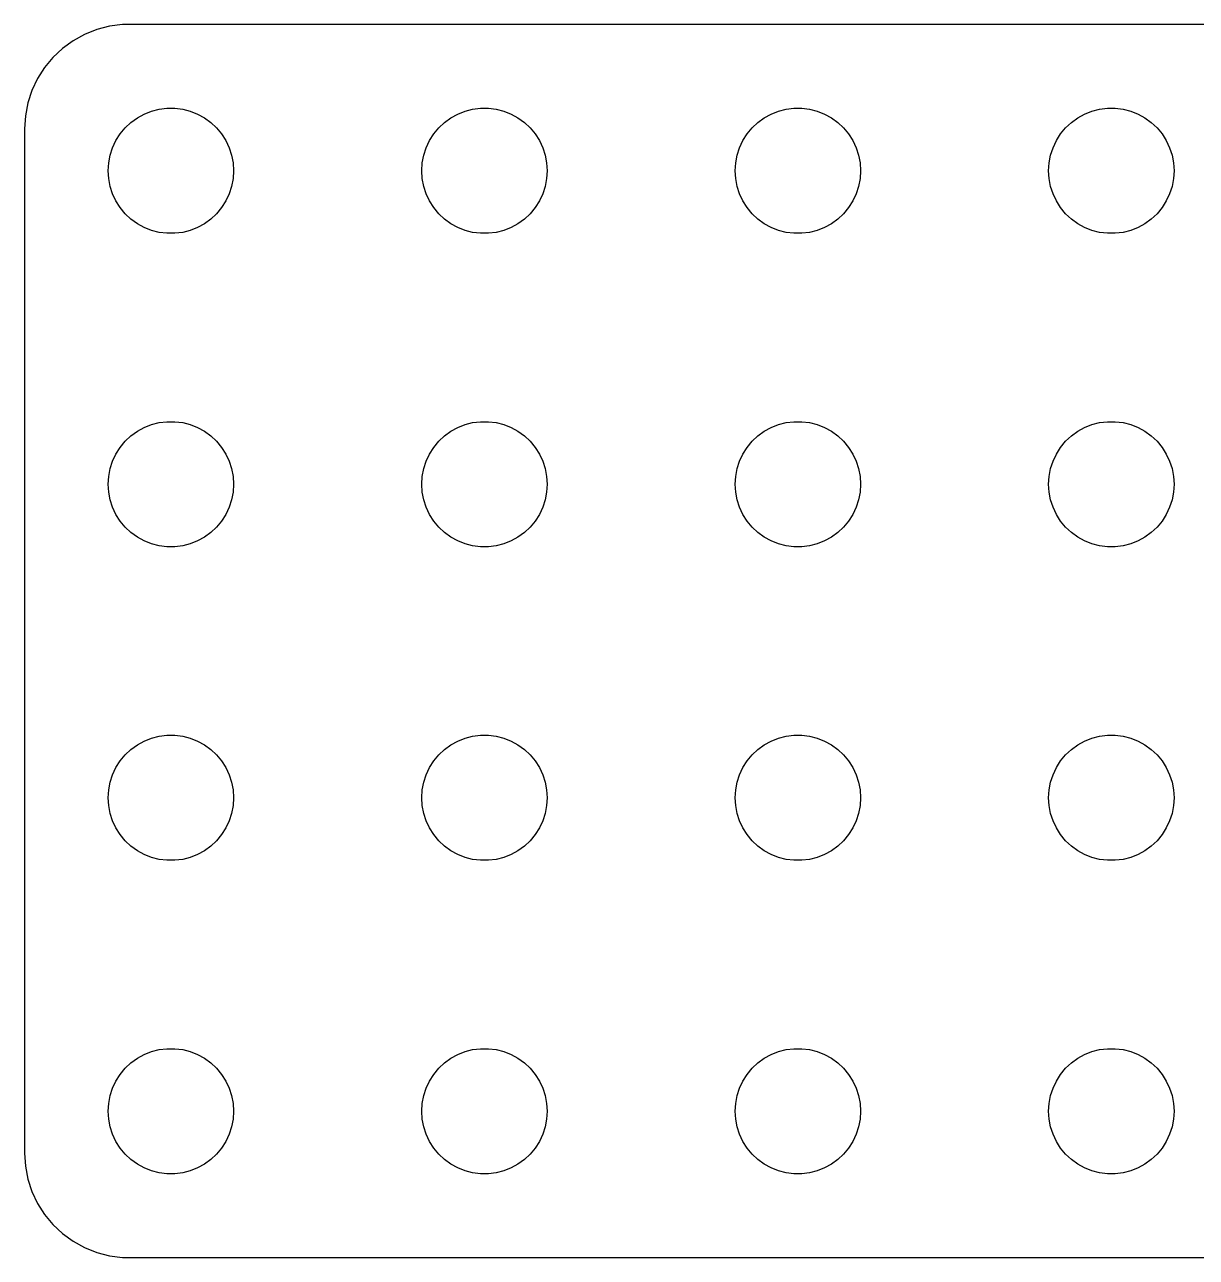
# Model space of a CAD drawing. Header units: metres. Extents: x -56 to 56, y -15 to 15.
# Drawn here: x -56 to -27.97, y -14.75 to 14.75 of the extents above; entities that cross this region are included whole.
import ezdxf

# ---------------------------------------------------------------- set-up
doc = ezdxf.new("R2010")
doc.units = ezdxf.units.M

msp = doc.modelspace()

# ---------------------------------------------------------------- linework, layer by layer
for p, q in [((-53.657, 14.7451), (-53.9684, 14.7057)), ((53.657, 14.7451), (-53.657, 14.7451)), ((-54.5644, 14.5121), (-54.8396, 14.3608)), ((-54.2725, 14.6276), (-54.5644, 14.5121)), ((-53.9684, 14.7057), (-54.2725, 14.6276)), ((-55.0936, 14.1763), (-55.3224, 13.9614)), ((-54.8396, 14.3608), (-55.0936, 14.1763)), ((-55.3224, 13.9614), (-55.5225, 13.7195)), ((-55.5225, 13.7195), (-55.6908, 13.4544)), ((-55.6908, 13.4544), (-55.8244, 13.1703)), ((-55.8244, 13.1703), (-55.9214, 12.8717)), ((-55.9214, 12.8717), (-55.9803, 12.5633)), ((-52.9635, 12.6766), (-52.7811, 12.7234)), ((-52.7811, 12.7234), (-52.5942, 12.747)), ((-52.5942, 12.747), (-52.4058, 12.747)), ((-52.4058, 12.747), (-52.2189, 12.7234)), ((-52.2189, 12.7234), (-52.0365, 12.6766)), ((-45.4635, 12.6766), (-45.2811, 12.7234)), ((-45.2811, 12.7234), (-45.0942, 12.747)), ((-45.0942, 12.747), (-44.9058, 12.747)), ((-44.9058, 12.747), (-44.7189, 12.7234)), ((-44.7189, 12.7234), (-44.5365, 12.6766)), ((-37.9635, 12.6766), (-37.7811, 12.7234)), ((-37.7811, 12.7234), (-37.5942, 12.747)), ((-37.5942, 12.747), (-37.4058, 12.747)), ((-37.4058, 12.747), (-37.2189, 12.7234)), ((-37.2189, 12.7234), (-37.0365, 12.6766)), ((-30.4635, 12.6766), (-30.2811, 12.7234)), ((-30.2811, 12.7234), (-30.0942, 12.747)), ((-30.0942, 12.747), (-29.9058, 12.747)), ((-29.9058, 12.747), (-29.7189, 12.7234)), ((-29.7189, 12.7234), (-29.5365, 12.6766)), ((-55.9803, 12.5633), (-56, 12.25)), ((-53.5934, 12.2768), (-53.4561, 12.4058)), ((-53.4561, 12.4058), (-53.3037, 12.5165)), ((-53.3037, 12.5165), (-53.1387, 12.6072)), ((-53.1387, 12.6072), (-52.9635, 12.6766)), ((-52.0365, 12.6766), (-51.8613, 12.6072)), ((-51.8613, 12.6072), (-51.6963, 12.5165)), ((-51.6963, 12.5165), (-51.5439, 12.4058)), ((-51.5439, 12.4058), (-51.4065, 12.2768)), ((-46.0934, 12.2768), (-45.9561, 12.4058)), ((-45.9561, 12.4058), (-45.8037, 12.5165)), ((-45.8037, 12.5165), (-45.6387, 12.6072)), ((-45.6387, 12.6072), (-45.4635, 12.6766)), ((-44.5365, 12.6766), (-44.3613, 12.6072)), ((-44.3613, 12.6072), (-44.1963, 12.5165)), ((-44.1963, 12.5165), (-44.0439, 12.4058)), ((-44.0439, 12.4058), (-43.9065, 12.2768)), ((-38.5934, 12.2768), (-38.4561, 12.4058)), ((-38.4561, 12.4058), (-38.3037, 12.5165)), ((-38.3037, 12.5165), (-38.1387, 12.6072)), ((-38.1387, 12.6072), (-37.9635, 12.6766)), ((-37.0365, 12.6766), (-36.8613, 12.6072)), ((-36.8613, 12.6072), (-36.6963, 12.5165)), ((-36.6963, 12.5165), (-36.5439, 12.4058)), ((-36.5439, 12.4058), (-36.4065, 12.2768)), ((-31.0934, 12.2768), (-30.9561, 12.4058)), ((-30.9561, 12.4058), (-30.8037, 12.5165)), ((-30.8037, 12.5165), (-30.6387, 12.6072)), ((-30.6387, 12.6072), (-30.4635, 12.6766)), ((-29.5365, 12.6766), (-29.3613, 12.6072)), ((-29.3613, 12.6072), (-29.1963, 12.5165)), ((-29.1963, 12.5165), (-29.0439, 12.4058)), ((-29.0439, 12.4058), (-28.9065, 12.2768)), ((-56, 12.25), (-56, -12.25)), ((-53.8145, 11.9726), (-53.7135, 12.1317)), ((-53.7135, 12.1317), (-53.5934, 12.2768)), ((-51.4065, 12.2768), (-51.2865, 12.1317)), ((-51.2865, 12.1317), (-51.1855, 11.9726)), ((-46.3145, 11.9726), (-46.2135, 12.1317)), ((-46.2135, 12.1317), (-46.0934, 12.2768)), ((-43.9065, 12.2768), (-43.7865, 12.1317)), ((-43.7865, 12.1317), (-43.6855, 11.9726)), ((-38.8145, 11.9726), (-38.7135, 12.1317)), ((-38.7135, 12.1317), (-38.5934, 12.2768)), ((-36.4065, 12.2768), (-36.2865, 12.1317)), ((-36.2865, 12.1317), (-36.1855, 11.9726)), ((-31.3145, 11.9726), (-31.2135, 12.1317)), ((-31.2135, 12.1317), (-31.0934, 12.2768)), ((-28.9065, 12.2768), (-28.7865, 12.1317)), ((-28.7865, 12.1317), (-28.6855, 11.9726)), ((-53.9529, 11.623), (-53.8947, 11.8022)), ((-53.8947, 11.8022), (-53.8145, 11.9726)), ((-51.1855, 11.9726), (-51.1053, 11.8022)), ((-51.1053, 11.8022), (-51.0471, 11.623)), ((-46.4529, 11.623), (-46.3947, 11.8022)), ((-46.3947, 11.8022), (-46.3145, 11.9726)), ((-43.6855, 11.9726), (-43.6053, 11.8022)), ((-43.6053, 11.8022), (-43.5471, 11.623)), ((-38.9529, 11.623), (-38.8947, 11.8022)), ((-38.8947, 11.8022), (-38.8145, 11.9726)), ((-36.1855, 11.9726), (-36.1053, 11.8022)), ((-36.1053, 11.8022), (-36.0471, 11.623)), ((-31.4529, 11.623), (-31.3947, 11.8022)), ((-31.3947, 11.8022), (-31.3145, 11.9726)), ((-28.6855, 11.9726), (-28.6053, 11.8022)), ((-28.6053, 11.8022), (-28.5471, 11.623)), ((-53.9882, 11.438), (-53.9529, 11.623)), ((-51.0471, 11.623), (-51.0118, 11.438)), ((-46.4882, 11.438), (-46.4529, 11.623)), ((-43.5471, 11.623), (-43.5118, 11.438)), ((-38.9882, 11.438), (-38.9529, 11.623)), ((-36.0471, 11.623), (-36.0118, 11.438)), ((-31.4882, 11.438), (-31.4529, 11.623)), ((-28.5471, 11.623), (-28.5118, 11.438)), ((-54, 11.25), (-53.9882, 11.438)), ((-53.9882, 11.062), (-54, 11.25)), ((-51.0118, 11.438), (-51, 11.25)), ((-51, 11.25), (-51.0118, 11.062)), ((-46.5, 11.25), (-46.4882, 11.438)), ((-46.4882, 11.062), (-46.5, 11.25)), ((-43.5118, 11.438), (-43.5, 11.25)), ((-43.5, 11.25), (-43.5118, 11.062)), ((-39, 11.25), (-38.9882, 11.438)), ((-38.9882, 11.062), (-39, 11.25)), ((-36.0118, 11.438), (-36, 11.25)), ((-36, 11.25), (-36.0118, 11.062)), ((-31.5, 11.25), (-31.4882, 11.438)), ((-31.4882, 11.062), (-31.5, 11.25)), ((-28.5118, 11.438), (-28.5, 11.25)), ((-28.5, 11.25), (-28.5118, 11.062)), ((-53.9529, 10.877), (-53.9882, 11.062)), ((-51.0118, 11.062), (-51.0471, 10.877)), ((-46.4529, 10.877), (-46.4882, 11.062)), ((-43.5118, 11.062), (-43.5471, 10.877)), ((-38.9529, 10.877), (-38.9882, 11.062)), ((-36.0118, 11.062), (-36.0471, 10.877)), ((-31.4529, 10.877), (-31.4882, 11.062)), ((-28.5118, 11.062), (-28.5471, 10.877)), ((-53.8947, 10.6978), (-53.9529, 10.877)), ((-53.8145, 10.5274), (-53.8947, 10.6978)), ((-51.1053, 10.6978), (-51.1855, 10.5274)), ((-51.0471, 10.877), (-51.1053, 10.6978)), ((-46.3947, 10.6978), (-46.4529, 10.877)), ((-46.3145, 10.5274), (-46.3947, 10.6978)), ((-43.6053, 10.6978), (-43.6855, 10.5274)), ((-43.5471, 10.877), (-43.6053, 10.6978)), ((-38.8947, 10.6978), (-38.9529, 10.877)), ((-38.8145, 10.5274), (-38.8947, 10.6978)), ((-36.1053, 10.6978), (-36.1855, 10.5274)), ((-36.0471, 10.877), (-36.1053, 10.6978)), ((-31.3947, 10.6978), (-31.4529, 10.877)), ((-31.3145, 10.5274), (-31.3947, 10.6978)), ((-28.6053, 10.6978), (-28.6855, 10.5274)), ((-28.5471, 10.877), (-28.6053, 10.6978)), ((-53.7135, 10.3683), (-53.8145, 10.5274)), ((-53.5934, 10.2232), (-53.7135, 10.3683)), ((-51.2865, 10.3683), (-51.4065, 10.2232)), ((-51.1855, 10.5274), (-51.2865, 10.3683)), ((-46.2135, 10.3683), (-46.3145, 10.5274)), ((-46.0934, 10.2232), (-46.2135, 10.3683)), ((-43.7865, 10.3683), (-43.9065, 10.2232)), ((-43.6855, 10.5274), (-43.7865, 10.3683)), ((-38.7135, 10.3683), (-38.8145, 10.5274)), ((-38.5934, 10.2232), (-38.7135, 10.3683)), ((-36.2865, 10.3683), (-36.4065, 10.2232)), ((-36.1855, 10.5274), (-36.2865, 10.3683)), ((-31.2135, 10.3683), (-31.3145, 10.5274)), ((-31.0934, 10.2232), (-31.2135, 10.3683)), ((-28.7865, 10.3683), (-28.9065, 10.2232)), ((-28.6855, 10.5274), (-28.7865, 10.3683)), ((-53.4561, 10.0942), (-53.5934, 10.2232)), ((-53.3037, 9.98351), (-53.4561, 10.0942)), ((-51.5439, 10.0942), (-51.6963, 9.98351)), ((-51.4065, 10.2232), (-51.5439, 10.0942)), ((-45.9561, 10.0942), (-46.0934, 10.2232)), ((-45.8037, 9.98351), (-45.9561, 10.0942)), ((-44.0439, 10.0942), (-44.1963, 9.98351)), ((-43.9065, 10.2232), (-44.0439, 10.0942)), ((-38.4561, 10.0942), (-38.5934, 10.2232)), ((-38.3037, 9.98351), (-38.4561, 10.0942)), ((-36.5439, 10.0942), (-36.6963, 9.98351)), ((-36.4065, 10.2232), (-36.5439, 10.0942)), ((-30.9561, 10.0942), (-31.0934, 10.2232)), ((-30.8037, 9.98351), (-30.9561, 10.0942)), ((-29.0439, 10.0942), (-29.1963, 9.98351)), ((-28.9065, 10.2232), (-29.0439, 10.0942)), ((-53.1387, 9.89275), (-53.3037, 9.98351)), ((-52.9635, 9.82341), (-53.1387, 9.89275)), ((-52.7811, 9.77657), (-52.9635, 9.82341)), ((-52.5942, 9.75294), (-52.7811, 9.77657)), ((-52.4058, 9.75294), (-52.5942, 9.75294)), ((-52.2189, 9.77657), (-52.4058, 9.75294)), ((-52.0365, 9.82341), (-52.2189, 9.77657)), ((-51.8613, 9.89275), (-52.0365, 9.82341)), ((-51.6963, 9.98351), (-51.8613, 9.89275)), ((-45.6387, 9.89275), (-45.8037, 9.98351)), ((-45.4635, 9.82341), (-45.6387, 9.89275)), ((-45.2811, 9.77657), (-45.4635, 9.82341)), ((-45.0942, 9.75294), (-45.2811, 9.77657)), ((-44.9058, 9.75294), (-45.0942, 9.75294)), ((-44.7189, 9.77657), (-44.9058, 9.75294)), ((-44.5365, 9.82341), (-44.7189, 9.77657)), ((-44.3613, 9.89275), (-44.5365, 9.82341)), ((-44.1963, 9.98351), (-44.3613, 9.89275)), ((-38.1387, 9.89275), (-38.3037, 9.98351)), ((-37.9635, 9.82341), (-38.1387, 9.89275)), ((-37.7811, 9.77657), (-37.9635, 9.82341)), ((-37.5942, 9.75294), (-37.7811, 9.77657)), ((-37.4058, 9.75294), (-37.5942, 9.75294)), ((-37.2189, 9.77657), (-37.4058, 9.75294)), ((-37.0365, 9.82341), (-37.2189, 9.77657)), ((-36.8613, 9.89275), (-37.0365, 9.82341)), ((-36.6963, 9.98351), (-36.8613, 9.89275)), ((-30.6387, 9.89275), (-30.8037, 9.98351)), ((-30.4635, 9.82341), (-30.6387, 9.89275)), ((-30.2811, 9.77657), (-30.4635, 9.82341)), ((-30.0942, 9.75294), (-30.2811, 9.77657)), ((-29.9058, 9.75294), (-30.0942, 9.75294)), ((-29.7189, 9.77657), (-29.9058, 9.75294)), ((-29.5365, 9.82341), (-29.7189, 9.77657)), ((-29.3613, 9.89275), (-29.5365, 9.82341)), ((-29.1963, 9.98351), (-29.3613, 9.89275)), ((-53.4561, 4.90576), (-53.3037, 5.01648)), ((-53.3037, 5.01648), (-53.1387, 5.10724)), ((-53.1387, 5.10724), (-52.9635, 5.17657)), ((-52.9635, 5.17657), (-52.7811, 5.22342)), ((-52.7811, 5.22342), (-52.5942, 5.24704)), ((-52.5942, 5.24704), (-52.4058, 5.24704)), ((-52.4058, 5.24704), (-52.2189, 5.22342)), ((-52.2189, 5.22342), (-52.0365, 5.17657)), ((-52.0365, 5.17657), (-51.8613, 5.10724)), ((-51.8613, 5.10724), (-51.6963, 5.01648)), ((-51.6963, 5.01648), (-51.5439, 4.90576)), ((-45.9561, 4.90576), (-45.8037, 5.01648)), ((-45.8037, 5.01648), (-45.6387, 5.10724)), ((-45.6387, 5.10724), (-45.4635, 5.17657)), ((-45.4635, 5.17657), (-45.2811, 5.22342)), ((-45.2811, 5.22342), (-45.0942, 5.24704)), ((-45.0942, 5.24704), (-44.9058, 5.24704)), ((-44.9058, 5.24704), (-44.7189, 5.22342)), ((-44.7189, 5.22342), (-44.5365, 5.17657)), ((-44.5365, 5.17657), (-44.3613, 5.10724)), ((-44.3613, 5.10724), (-44.1963, 5.01648)), ((-44.1963, 5.01648), (-44.0439, 4.90576)), ((-38.4561, 4.90576), (-38.3037, 5.01648)), ((-38.3037, 5.01648), (-38.1387, 5.10724)), ((-38.1387, 5.10724), (-37.9635, 5.17657)), ((-37.9635, 5.17657), (-37.7811, 5.22342)), ((-37.7811, 5.22342), (-37.5942, 5.24704)), ((-37.5942, 5.24704), (-37.4058, 5.24704)), ((-37.4058, 5.24704), (-37.2189, 5.22342)), ((-37.2189, 5.22342), (-37.0365, 5.17657)), ((-37.0365, 5.17657), (-36.8613, 5.10724)), ((-36.8613, 5.10724), (-36.6963, 5.01648)), ((-36.6963, 5.01648), (-36.5439, 4.90576)), ((-30.9561, 4.90576), (-30.8037, 5.01648)), ((-30.8037, 5.01648), (-30.6387, 5.10724)), ((-30.6387, 5.10724), (-30.4635, 5.17657)), ((-30.4635, 5.17657), (-30.2811, 5.22342)), ((-30.2811, 5.22342), (-30.0942, 5.24704)), ((-30.0942, 5.24704), (-29.9058, 5.24704)), ((-29.9058, 5.24704), (-29.7189, 5.22342)), ((-29.7189, 5.22342), (-29.5365, 5.17657)), ((-29.5365, 5.17657), (-29.3613, 5.10724)), ((-29.3613, 5.10724), (-29.1963, 5.01648)), ((-29.1963, 5.01648), (-29.0439, 4.90576)), ((-53.7135, 4.63167), (-53.5934, 4.77681)), ((-53.5934, 4.77681), (-53.4561, 4.90576)), ((-51.5439, 4.90576), (-51.4065, 4.77681)), ((-51.4065, 4.77681), (-51.2865, 4.63167)), ((-46.2135, 4.63167), (-46.0934, 4.77681)), ((-46.0934, 4.77681), (-45.9561, 4.90576)), ((-44.0439, 4.90576), (-43.9065, 4.77681)), ((-43.9065, 4.77681), (-43.7865, 4.63167)), ((-38.7135, 4.63167), (-38.5934, 4.77681)), ((-38.5934, 4.77681), (-38.4561, 4.90576)), ((-36.5439, 4.90576), (-36.4065, 4.77681)), ((-36.4065, 4.77681), (-36.2865, 4.63167)), ((-31.2135, 4.63167), (-31.0934, 4.77681)), ((-31.0934, 4.77681), (-30.9561, 4.90576)), ((-29.0439, 4.90576), (-28.9065, 4.77681)), ((-28.9065, 4.77681), (-28.7865, 4.63167)), ((-53.8947, 4.30219), (-53.8145, 4.47263)), ((-53.8145, 4.47263), (-53.7135, 4.63167)), ((-51.2865, 4.63167), (-51.1855, 4.47263)), ((-51.1855, 4.47263), (-51.1053, 4.30219)), ((-46.3947, 4.30219), (-46.3145, 4.47263)), ((-46.3145, 4.47263), (-46.2135, 4.63167)), ((-43.7865, 4.63167), (-43.6855, 4.47263)), ((-43.6855, 4.47263), (-43.6053, 4.30219)), ((-38.8947, 4.30219), (-38.8145, 4.47263)), ((-38.8145, 4.47263), (-38.7135, 4.63167)), ((-36.2865, 4.63167), (-36.1855, 4.47263)), ((-36.1855, 4.47263), (-36.1053, 4.30219)), ((-31.3947, 4.30219), (-31.3145, 4.47263)), ((-31.3145, 4.47263), (-31.2135, 4.63167)), ((-28.7865, 4.63167), (-28.6855, 4.47263)), ((-28.6855, 4.47263), (-28.6053, 4.30219)), ((-53.9529, 4.12303), (-53.8947, 4.30219)), ((-51.1053, 4.30219), (-51.0471, 4.12303)), ((-46.4529, 4.12303), (-46.3947, 4.30219)), ((-43.6053, 4.30219), (-43.5471, 4.12303)), ((-38.9529, 4.12303), (-38.8947, 4.30219)), ((-36.1053, 4.30219), (-36.0471, 4.12303)), ((-31.4529, 4.12303), (-31.3947, 4.30219)), ((-28.6053, 4.30219), (-28.5471, 4.12303)), ((-54, 3.75), (-53.9882, 3.93799)), ((-53.9882, 3.93799), (-53.9529, 4.12303)), ((-51.0471, 4.12303), (-51.0118, 3.93799)), ((-51.0118, 3.93799), (-51, 3.75)), ((-46.5, 3.75), (-46.4882, 3.93799)), ((-46.4882, 3.93799), (-46.4529, 4.12303)), ((-43.5471, 4.12303), (-43.5118, 3.93799)), ((-43.5118, 3.93799), (-43.5, 3.75)), ((-39, 3.75), (-38.9882, 3.93799)), ((-38.9882, 3.93799), (-38.9529, 4.12303)), ((-36.0471, 4.12303), (-36.0118, 3.93799)), ((-36.0118, 3.93799), (-36, 3.75)), ((-31.5, 3.75), (-31.4882, 3.93799)), ((-31.4882, 3.93799), (-31.4529, 4.12303)), ((-28.5471, 4.12303), (-28.5118, 3.93799)), ((-28.5118, 3.93799), (-28.5, 3.75)), ((-53.9882, 3.562), (-54, 3.75)), ((-53.9529, 3.37695), (-53.9882, 3.562)), ((-51.0118, 3.562), (-51.0471, 3.37695)), ((-51, 3.75), (-51.0118, 3.562)), ((-46.4882, 3.562), (-46.5, 3.75)), ((-46.4529, 3.37695), (-46.4882, 3.562)), ((-43.5118, 3.562), (-43.5471, 3.37695)), ((-43.5, 3.75), (-43.5118, 3.562)), ((-38.9882, 3.562), (-39, 3.75)), ((-38.9529, 3.37695), (-38.9882, 3.562)), ((-36.0118, 3.562), (-36.0471, 3.37695)), ((-36, 3.75), (-36.0118, 3.562)), ((-31.4882, 3.562), (-31.5, 3.75)), ((-31.4529, 3.37695), (-31.4882, 3.562)), ((-28.5118, 3.562), (-28.5471, 3.37695)), ((-28.5, 3.75), (-28.5118, 3.562)), ((-53.8947, 3.1978), (-53.9529, 3.37695)), ((-51.0471, 3.37695), (-51.1053, 3.1978)), ((-46.3947, 3.1978), (-46.4529, 3.37695)), ((-43.5471, 3.37695), (-43.6053, 3.1978)), ((-38.8947, 3.1978), (-38.9529, 3.37695)), ((-36.0471, 3.37695), (-36.1053, 3.1978)), ((-31.3947, 3.1978), (-31.4529, 3.37695)), ((-28.5471, 3.37695), (-28.6053, 3.1978)), ((-53.8145, 3.02736), (-53.8947, 3.1978)), ((-53.7135, 2.86832), (-53.8145, 3.02736)), ((-51.1855, 3.02736), (-51.2865, 2.86832)), ((-51.1053, 3.1978), (-51.1855, 3.02736)), ((-46.3145, 3.02736), (-46.3947, 3.1978)), ((-46.2135, 2.86832), (-46.3145, 3.02736)), ((-43.6855, 3.02736), (-43.7865, 2.86832)), ((-43.6053, 3.1978), (-43.6855, 3.02736)), ((-38.8145, 3.02736), (-38.8947, 3.1978)), ((-38.7135, 2.86832), (-38.8145, 3.02736)), ((-36.1855, 3.02736), (-36.2865, 2.86832)), ((-36.1053, 3.1978), (-36.1855, 3.02736)), ((-31.3145, 3.02736), (-31.3947, 3.1978)), ((-31.2135, 2.86832), (-31.3145, 3.02736)), ((-28.6855, 3.02736), (-28.7865, 2.86832)), ((-28.6053, 3.1978), (-28.6855, 3.02736)), ((-53.5934, 2.72318), (-53.7135, 2.86832)), ((-53.4561, 2.59422), (-53.5934, 2.72318)), ((-51.4065, 2.72318), (-51.5439, 2.59422)), ((-51.2865, 2.86832), (-51.4065, 2.72318)), ((-46.0934, 2.72318), (-46.2135, 2.86832)), ((-45.9561, 2.59422), (-46.0934, 2.72318)), ((-43.9065, 2.72318), (-44.0439, 2.59422)), ((-43.7865, 2.86832), (-43.9065, 2.72318)), ((-38.5934, 2.72318), (-38.7135, 2.86832)), ((-38.4561, 2.59422), (-38.5934, 2.72318)), ((-36.4065, 2.72318), (-36.5439, 2.59422)), ((-36.2865, 2.86832), (-36.4065, 2.72318)), ((-31.0934, 2.72318), (-31.2135, 2.86832)), ((-30.9561, 2.59422), (-31.0934, 2.72318)), ((-28.9065, 2.72318), (-29.0439, 2.59422)), ((-28.7865, 2.86832), (-28.9065, 2.72318)), ((-53.3037, 2.48351), (-53.4561, 2.59422)), ((-53.1387, 2.39275), (-53.3037, 2.48351)), ((-52.9635, 2.32341), (-53.1387, 2.39275)), ((-51.8613, 2.39275), (-52.0365, 2.32341)), ((-51.6963, 2.48351), (-51.8613, 2.39275)), ((-51.5439, 2.59422), (-51.6963, 2.48351)), ((-45.8037, 2.48351), (-45.9561, 2.59422)), ((-45.6387, 2.39275), (-45.8037, 2.48351)), ((-45.4635, 2.32341), (-45.6387, 2.39275)), ((-44.3613, 2.39275), (-44.5365, 2.32341)), ((-44.1963, 2.48351), (-44.3613, 2.39275)), ((-44.0439, 2.59422), (-44.1963, 2.48351)), ((-38.3037, 2.48351), (-38.4561, 2.59422)), ((-38.1387, 2.39275), (-38.3037, 2.48351)), ((-37.9635, 2.32341), (-38.1387, 2.39275)), ((-36.8613, 2.39275), (-37.0365, 2.32341)), ((-36.6963, 2.48351), (-36.8613, 2.39275)), ((-36.5439, 2.59422), (-36.6963, 2.48351)), ((-30.8037, 2.48351), (-30.9561, 2.59422)), ((-30.6387, 2.39275), (-30.8037, 2.48351)), ((-30.4635, 2.32341), (-30.6387, 2.39275)), ((-29.3613, 2.39275), (-29.5365, 2.32341)), ((-29.1963, 2.48351), (-29.3613, 2.39275)), ((-29.0439, 2.59422), (-29.1963, 2.48351)), ((-52.7811, 2.27657), (-52.9635, 2.32341)), ((-52.5942, 2.25294), (-52.7811, 2.27657)), ((-52.4058, 2.25294), (-52.5942, 2.25294)), ((-52.2189, 2.27657), (-52.4058, 2.25294)), ((-52.0365, 2.32341), (-52.2189, 2.27657)), ((-45.2811, 2.27657), (-45.4635, 2.32341)), ((-45.0942, 2.25294), (-45.2811, 2.27657)), ((-44.9058, 2.25294), (-45.0942, 2.25294)), ((-44.7189, 2.27657), (-44.9058, 2.25294)), ((-44.5365, 2.32341), (-44.7189, 2.27657)), ((-37.7811, 2.27657), (-37.9635, 2.32341)), ((-37.5942, 2.25294), (-37.7811, 2.27657)), ((-37.4058, 2.25294), (-37.5942, 2.25294)), ((-37.2189, 2.27657), (-37.4058, 2.25294)), ((-37.0365, 2.32341), (-37.2189, 2.27657)), ((-30.2811, 2.27657), (-30.4635, 2.32341)), ((-30.0942, 2.25294), (-30.2811, 2.27657)), ((-29.9058, 2.25294), (-30.0942, 2.25294)), ((-29.7189, 2.27657), (-29.9058, 2.25294)), ((-29.5365, 2.32341), (-29.7189, 2.27657)), ((-53.1387, -2.39275), (-52.9635, -2.32341)), ((-52.9635, -2.32341), (-52.7811, -2.27657)), ((-52.7811, -2.27657), (-52.5942, -2.25294)), ((-52.5942, -2.25294), (-52.4058, -2.25294)), ((-52.4058, -2.25294), (-52.2189, -2.27657)), ((-52.2189, -2.27657), (-52.0365, -2.32341)), ((-52.0365, -2.32341), (-51.8613, -2.39275)), ((-45.6387, -2.39275), (-45.4635, -2.32341)), ((-45.4635, -2.32341), (-45.2811, -2.27657)), ((-45.2811, -2.27657), (-45.0942, -2.25294)), ((-45.0942, -2.25294), (-44.9058, -2.25294)), ((-44.9058, -2.25294), (-44.7189, -2.27657)), ((-44.7189, -2.27657), (-44.5365, -2.32341)), ((-44.5365, -2.32341), (-44.3613, -2.39275)), ((-38.1387, -2.39275), (-37.9635, -2.32341)), ((-37.9635, -2.32341), (-37.7811, -2.27657)), ((-37.7811, -2.27657), (-37.5942, -2.25294)), ((-37.5942, -2.25294), (-37.4058, -2.25294)), ((-37.4058, -2.25294), (-37.2189, -2.27657)), ((-37.2189, -2.27657), (-37.0365, -2.32341)), ((-37.0365, -2.32341), (-36.8613, -2.39275)), ((-30.6387, -2.39275), (-30.4635, -2.32341)), ((-30.4635, -2.32341), (-30.2811, -2.27657)), ((-30.2811, -2.27657), (-30.0942, -2.25294)), ((-30.0942, -2.25294), (-29.9058, -2.25294)), ((-29.9058, -2.25294), (-29.7189, -2.27657)), ((-29.7189, -2.27657), (-29.5365, -2.32341)), ((-29.5365, -2.32341), (-29.3613, -2.39275)), ((-53.5934, -2.72318), (-53.4561, -2.59422)), ((-53.4561, -2.59422), (-53.3037, -2.48351)), ((-53.3037, -2.48351), (-53.1387, -2.39275)), ((-51.8613, -2.39275), (-51.6963, -2.48351)), ((-51.6963, -2.48351), (-51.5439, -2.59422)), ((-51.5439, -2.59422), (-51.4065, -2.72318)), ((-46.0934, -2.72318), (-45.9561, -2.59422)), ((-45.9561, -2.59422), (-45.8037, -2.48351)), ((-45.8037, -2.48351), (-45.6387, -2.39275)), ((-44.3613, -2.39275), (-44.1963, -2.48351)), ((-44.1963, -2.48351), (-44.0439, -2.59422)), ((-44.0439, -2.59422), (-43.9065, -2.72318)), ((-38.5934, -2.72318), (-38.4561, -2.59422)), ((-38.4561, -2.59422), (-38.3037, -2.48351)), ((-38.3037, -2.48351), (-38.1387, -2.39275)), ((-36.8613, -2.39275), (-36.6963, -2.48351)), ((-36.6963, -2.48351), (-36.5439, -2.59422)), ((-36.5439, -2.59422), (-36.4065, -2.72318)), ((-31.0934, -2.72318), (-30.9561, -2.59422)), ((-30.9561, -2.59422), (-30.8037, -2.48351)), ((-30.8037, -2.48351), (-30.6387, -2.39275)), ((-29.3613, -2.39275), (-29.1963, -2.48351)), ((-29.1963, -2.48351), (-29.0439, -2.59422)), ((-29.0439, -2.59422), (-28.9065, -2.72318)), ((-53.8145, -3.02736), (-53.7135, -2.86832)), ((-53.7135, -2.86832), (-53.5934, -2.72318)), ((-51.4065, -2.72318), (-51.2865, -2.86832)), ((-51.2865, -2.86832), (-51.1855, -3.02736)), ((-46.3145, -3.02736), (-46.2135, -2.86832)), ((-46.2135, -2.86832), (-46.0934, -2.72318)), ((-43.9065, -2.72318), (-43.7865, -2.86832)), ((-43.7865, -2.86832), (-43.6855, -3.02736)), ((-38.8145, -3.02736), (-38.7135, -2.86832)), ((-38.7135, -2.86832), (-38.5934, -2.72318)), ((-36.4065, -2.72318), (-36.2865, -2.86832)), ((-36.2865, -2.86832), (-36.1855, -3.02736)), ((-31.3145, -3.02736), (-31.2135, -2.86832)), ((-31.2135, -2.86832), (-31.0934, -2.72318)), ((-28.9065, -2.72318), (-28.7865, -2.86832)), ((-28.7865, -2.86832), (-28.6855, -3.02736)), ((-53.9529, -3.37695), (-53.8947, -3.1978)), ((-53.8947, -3.1978), (-53.8145, -3.02736)), ((-51.1855, -3.02736), (-51.1053, -3.1978)), ((-51.1053, -3.1978), (-51.0471, -3.37695)), ((-46.4529, -3.37695), (-46.3947, -3.1978)), ((-46.3947, -3.1978), (-46.3145, -3.02736)), ((-43.6855, -3.02736), (-43.6053, -3.1978)), ((-43.6053, -3.1978), (-43.5471, -3.37695)), ((-38.9529, -3.37695), (-38.8947, -3.1978)), ((-38.8947, -3.1978), (-38.8145, -3.02736)), ((-36.1855, -3.02736), (-36.1053, -3.1978)), ((-36.1053, -3.1978), (-36.0471, -3.37695)), ((-31.4529, -3.37695), (-31.3947, -3.1978)), ((-31.3947, -3.1978), (-31.3145, -3.02736)), ((-28.6855, -3.02736), (-28.6053, -3.1978)), ((-28.6053, -3.1978), (-28.5471, -3.37695)), ((-53.9882, -3.562), (-53.9529, -3.37695)), ((-51.0471, -3.37695), (-51.0118, -3.562)), ((-46.4882, -3.562), (-46.4529, -3.37695)), ((-43.5471, -3.37695), (-43.5118, -3.562)), ((-38.9882, -3.562), (-38.9529, -3.37695)), ((-36.0471, -3.37695), (-36.0118, -3.562)), ((-31.4882, -3.562), (-31.4529, -3.37695)), ((-28.5471, -3.37695), (-28.5118, -3.562)), ((-54, -3.75), (-53.9882, -3.562)), ((-53.9882, -3.93799), (-54, -3.75)), ((-51.0118, -3.562), (-51, -3.75)), ((-51, -3.75), (-51.0118, -3.93799)), ((-46.5, -3.75), (-46.4882, -3.562)), ((-46.4882, -3.93799), (-46.5, -3.75)), ((-43.5118, -3.562), (-43.5, -3.75)), ((-43.5, -3.75), (-43.5118, -3.93799)), ((-39, -3.75), (-38.9882, -3.562)), ((-38.9882, -3.93799), (-39, -3.75)), ((-36.0118, -3.562), (-36, -3.75)), ((-36, -3.75), (-36.0118, -3.93799)), ((-31.5, -3.75), (-31.4882, -3.562)), ((-31.4882, -3.93799), (-31.5, -3.75)), ((-28.5118, -3.562), (-28.5, -3.75)), ((-28.5, -3.75), (-28.5118, -3.93799)), ((-53.9529, -4.12303), (-53.9882, -3.93799)), ((-53.8947, -4.30219), (-53.9529, -4.12303)), ((-51.0471, -4.12303), (-51.1053, -4.30219)), ((-51.0118, -3.93799), (-51.0471, -4.12303)), ((-46.4529, -4.12303), (-46.4882, -3.93799)), ((-46.3947, -4.30219), (-46.4529, -4.12303)), ((-43.5471, -4.12303), (-43.6053, -4.30219)), ((-43.5118, -3.93799), (-43.5471, -4.12303)), ((-38.9529, -4.12303), (-38.9882, -3.93799)), ((-38.8947, -4.30219), (-38.9529, -4.12303)), ((-36.0471, -4.12303), (-36.1053, -4.30219)), ((-36.0118, -3.93799), (-36.0471, -4.12303)), ((-31.4529, -4.12303), (-31.4882, -3.93799)), ((-31.3947, -4.30219), (-31.4529, -4.12303)), ((-28.5471, -4.12303), (-28.6053, -4.30219)), ((-28.5118, -3.93799), (-28.5471, -4.12303)), ((-53.8145, -4.47263), (-53.8947, -4.30219)), ((-51.1053, -4.30219), (-51.1855, -4.47263)), ((-46.3145, -4.47263), (-46.3947, -4.30219)), ((-43.6053, -4.30219), (-43.6855, -4.47263)), ((-38.8145, -4.47263), (-38.8947, -4.30219)), ((-36.1053, -4.30219), (-36.1855, -4.47263)), ((-31.3145, -4.47263), (-31.3947, -4.30219)), ((-28.6053, -4.30219), (-28.6855, -4.47263)), ((-53.7135, -4.63167), (-53.8145, -4.47263)), ((-53.5934, -4.77681), (-53.7135, -4.63167)), ((-51.2865, -4.63167), (-51.4065, -4.77681)), ((-51.1855, -4.47263), (-51.2865, -4.63167)), ((-46.2135, -4.63167), (-46.3145, -4.47263)), ((-46.0934, -4.77681), (-46.2135, -4.63167)), ((-43.7865, -4.63167), (-43.9065, -4.77681)), ((-43.6855, -4.47263), (-43.7865, -4.63167)), ((-38.7135, -4.63167), (-38.8145, -4.47263)), ((-38.5934, -4.77681), (-38.7135, -4.63167)), ((-36.2865, -4.63167), (-36.4065, -4.77681)), ((-36.1855, -4.47263), (-36.2865, -4.63167)), ((-31.2135, -4.63167), (-31.3145, -4.47263)), ((-31.0934, -4.77681), (-31.2135, -4.63167)), ((-28.7865, -4.63167), (-28.9065, -4.77681)), ((-28.6855, -4.47263), (-28.7865, -4.63167)), ((-53.4561, -4.90576), (-53.5934, -4.77681)), ((-53.3037, -5.01648), (-53.4561, -4.90576)), ((-51.5439, -4.90576), (-51.6963, -5.01648)), ((-51.4065, -4.77681), (-51.5439, -4.90576)), ((-45.9561, -4.90576), (-46.0934, -4.77681)), ((-45.8037, -5.01648), (-45.9561, -4.90576)), ((-44.0439, -4.90576), (-44.1963, -5.01648)), ((-43.9065, -4.77681), (-44.0439, -4.90576)), ((-38.4561, -4.90576), (-38.5934, -4.77681)), ((-38.3037, -5.01648), (-38.4561, -4.90576)), ((-36.5439, -4.90576), (-36.6963, -5.01648)), ((-36.4065, -4.77681), (-36.5439, -4.90576)), ((-30.9561, -4.90576), (-31.0934, -4.77681)), ((-30.8037, -5.01648), (-30.9561, -4.90576)), ((-29.0439, -4.90576), (-29.1963, -5.01648)), ((-28.9065, -4.77681), (-29.0439, -4.90576)), ((-53.1387, -5.10724), (-53.3037, -5.01648)), ((-52.9635, -5.17657), (-53.1387, -5.10724)), ((-52.7811, -5.22342), (-52.9635, -5.17657)), ((-52.5942, -5.24704), (-52.7811, -5.22342)), ((-52.4058, -5.24704), (-52.5942, -5.24704)), ((-52.2189, -5.22342), (-52.4058, -5.24704)), ((-52.0365, -5.17657), (-52.2189, -5.22342)), ((-51.8613, -5.10724), (-52.0365, -5.17657)), ((-51.6963, -5.01648), (-51.8613, -5.10724)), ((-45.6387, -5.10724), (-45.8037, -5.01648)), ((-45.4635, -5.17657), (-45.6387, -5.10724)), ((-45.2811, -5.22342), (-45.4635, -5.17657)), ((-45.0942, -5.24704), (-45.2811, -5.22342)), ((-44.9058, -5.24704), (-45.0942, -5.24704)), ((-44.7189, -5.22342), (-44.9058, -5.24704)), ((-44.5365, -5.17657), (-44.7189, -5.22342)), ((-44.3613, -5.10724), (-44.5365, -5.17657)), ((-44.1963, -5.01648), (-44.3613, -5.10724)), ((-38.1387, -5.10724), (-38.3037, -5.01648)), ((-37.9635, -5.17657), (-38.1387, -5.10724)), ((-37.7811, -5.22342), (-37.9635, -5.17657)), ((-37.5942, -5.24704), (-37.7811, -5.22342)), ((-37.4058, -5.24704), (-37.5942, -5.24704)), ((-37.2189, -5.22342), (-37.4058, -5.24704)), ((-37.0365, -5.17657), (-37.2189, -5.22342)), ((-36.8613, -5.10724), (-37.0365, -5.17657)), ((-36.6963, -5.01648), (-36.8613, -5.10724)), ((-30.6387, -5.10724), (-30.8037, -5.01648)), ((-30.4635, -5.17657), (-30.6387, -5.10724)), ((-30.2811, -5.22342), (-30.4635, -5.17657)), ((-30.0942, -5.24704), (-30.2811, -5.22342)), ((-29.9058, -5.24704), (-30.0942, -5.24704)), ((-29.7189, -5.22342), (-29.9058, -5.24704)), ((-29.5365, -5.17657), (-29.7189, -5.22342)), ((-29.3613, -5.10724), (-29.5365, -5.17657)), ((-29.1963, -5.01648), (-29.3613, -5.10724)), ((-53.4561, -10.0942), (-53.3037, -9.98351)), ((-53.3037, -9.98351), (-53.1387, -9.89275)), ((-53.1387, -9.89275), (-52.9635, -9.82341)), ((-52.9635, -9.82341), (-52.7811, -9.77657)), ((-52.7811, -9.77657), (-52.5942, -9.75294)), ((-52.5942, -9.75294), (-52.4058, -9.75294)), ((-52.4058, -9.75294), (-52.2189, -9.77657)), ((-52.2189, -9.77657), (-52.0365, -9.82341)), ((-52.0365, -9.82341), (-51.8613, -9.89275)), ((-51.8613, -9.89275), (-51.6963, -9.98351)), ((-51.6963, -9.98351), (-51.5439, -10.0942)), ((-45.9561, -10.0942), (-45.8037, -9.98351)), ((-45.8037, -9.98351), (-45.6387, -9.89275)), ((-45.6387, -9.89275), (-45.4635, -9.82341)), ((-45.4635, -9.82341), (-45.2811, -9.77657)), ((-45.2811, -9.77657), (-45.0942, -9.75294)), ((-45.0942, -9.75294), (-44.9058, -9.75294)), ((-44.9058, -9.75294), (-44.7189, -9.77657)), ((-44.7189, -9.77657), (-44.5365, -9.82341)), ((-44.5365, -9.82341), (-44.3613, -9.89275)), ((-44.3613, -9.89275), (-44.1963, -9.98351)), ((-44.1963, -9.98351), (-44.0439, -10.0942)), ((-38.4561, -10.0942), (-38.3037, -9.98351)), ((-38.3037, -9.98351), (-38.1387, -9.89275)), ((-38.1387, -9.89275), (-37.9635, -9.82341)), ((-37.9635, -9.82341), (-37.7811, -9.77657)), ((-37.7811, -9.77657), (-37.5942, -9.75294)), ((-37.5942, -9.75294), (-37.4058, -9.75294)), ((-37.4058, -9.75294), (-37.2189, -9.77657)), ((-37.2189, -9.77657), (-37.0365, -9.82341)), ((-37.0365, -9.82341), (-36.8613, -9.89275)), ((-36.8613, -9.89275), (-36.6963, -9.98351)), ((-36.6963, -9.98351), (-36.5439, -10.0942)), ((-30.9561, -10.0942), (-30.8037, -9.98351)), ((-30.8037, -9.98351), (-30.6387, -9.89275)), ((-30.6387, -9.89275), (-30.4635, -9.82341)), ((-30.4635, -9.82341), (-30.2811, -9.77657)), ((-30.2811, -9.77657), (-30.0942, -9.75294)), ((-30.0942, -9.75294), (-29.9058, -9.75294)), ((-29.9058, -9.75294), (-29.7189, -9.77657)), ((-29.7189, -9.77657), (-29.5365, -9.82341)), ((-29.5365, -9.82341), (-29.3613, -9.89275)), ((-29.3613, -9.89275), (-29.1963, -9.98351)), ((-29.1963, -9.98351), (-29.0439, -10.0942)), ((-53.7135, -10.3683), (-53.5934, -10.2232)), ((-53.5934, -10.2232), (-53.4561, -10.0942)), ((-51.5439, -10.0942), (-51.4065, -10.2232)), ((-51.4065, -10.2232), (-51.2865, -10.3683)), ((-46.2135, -10.3683), (-46.0934, -10.2232)), ((-46.0934, -10.2232), (-45.9561, -10.0942)), ((-44.0439, -10.0942), (-43.9065, -10.2232)), ((-43.9065, -10.2232), (-43.7865, -10.3683)), ((-38.7135, -10.3683), (-38.5934, -10.2232)), ((-38.5934, -10.2232), (-38.4561, -10.0942)), ((-36.5439, -10.0942), (-36.4065, -10.2232)), ((-36.4065, -10.2232), (-36.2865, -10.3683)), ((-31.2135, -10.3683), (-31.0934, -10.2232)), ((-31.0934, -10.2232), (-30.9561, -10.0942)), ((-29.0439, -10.0942), (-28.9065, -10.2232)), ((-28.9065, -10.2232), (-28.7865, -10.3683)), ((-53.8947, -10.6978), (-53.8145, -10.5274)), ((-53.8145, -10.5274), (-53.7135, -10.3683)), ((-51.2865, -10.3683), (-51.1855, -10.5274)), ((-51.1855, -10.5274), (-51.1053, -10.6978)), ((-46.3947, -10.6978), (-46.3145, -10.5274)), ((-46.3145, -10.5274), (-46.2135, -10.3683)), ((-43.7865, -10.3683), (-43.6855, -10.5274)), ((-43.6855, -10.5274), (-43.6053, -10.6978)), ((-38.8947, -10.6978), (-38.8145, -10.5274)), ((-38.8145, -10.5274), (-38.7135, -10.3683)), ((-36.2865, -10.3683), (-36.1855, -10.5274)), ((-36.1855, -10.5274), (-36.1053, -10.6978)), ((-31.3947, -10.6978), (-31.3145, -10.5274)), ((-31.3145, -10.5274), (-31.2135, -10.3683)), ((-28.7865, -10.3683), (-28.6855, -10.5274)), ((-28.6855, -10.5274), (-28.6053, -10.6978)), ((-53.9882, -11.062), (-53.9529, -10.877)), ((-53.9529, -10.877), (-53.8947, -10.6978)), ((-51.1053, -10.6978), (-51.0471, -10.877)), ((-51.0471, -10.877), (-51.0118, -11.062)), ((-46.4882, -11.062), (-46.4529, -10.877)), ((-46.4529, -10.877), (-46.3947, -10.6978)), ((-43.6053, -10.6978), (-43.5471, -10.877)), ((-43.5471, -10.877), (-43.5118, -11.062)), ((-38.9882, -11.062), (-38.9529, -10.877)), ((-38.9529, -10.877), (-38.8947, -10.6978)), ((-36.1053, -10.6978), (-36.0471, -10.877)), ((-36.0471, -10.877), (-36.0118, -11.062)), ((-31.4882, -11.062), (-31.4529, -10.877)), ((-31.4529, -10.877), (-31.3947, -10.6978)), ((-28.6053, -10.6978), (-28.5471, -10.877)), ((-28.5471, -10.877), (-28.5118, -11.062)), ((-54, -11.25), (-53.9882, -11.062)), ((-51.0118, -11.062), (-51, -11.25)), ((-46.5, -11.25), (-46.4882, -11.062)), ((-43.5118, -11.062), (-43.5, -11.25)), ((-39, -11.25), (-38.9882, -11.062)), ((-36.0118, -11.062), (-36, -11.25)), ((-31.5, -11.25), (-31.4882, -11.062)), ((-28.5118, -11.062), (-28.5, -11.25)), ((-53.9882, -11.438), (-54, -11.25)), ((-53.9529, -11.623), (-53.9882, -11.438)), ((-51.0118, -11.438), (-51.0471, -11.623)), ((-51, -11.25), (-51.0118, -11.438)), ((-46.4882, -11.438), (-46.5, -11.25)), ((-46.4529, -11.623), (-46.4882, -11.438)), ((-43.5118, -11.438), (-43.5471, -11.623)), ((-43.5, -11.25), (-43.5118, -11.438)), ((-38.9882, -11.438), (-39, -11.25)), ((-38.9529, -11.623), (-38.9882, -11.438)), ((-36.0118, -11.438), (-36.0471, -11.623)), ((-36, -11.25), (-36.0118, -11.438)), ((-31.4882, -11.438), (-31.5, -11.25)), ((-31.4529, -11.623), (-31.4882, -11.438)), ((-28.5118, -11.438), (-28.5471, -11.623)), ((-28.5, -11.25), (-28.5118, -11.438)), ((-53.8947, -11.8022), (-53.9529, -11.623)), ((-51.0471, -11.623), (-51.1053, -11.8022)), ((-46.3947, -11.8022), (-46.4529, -11.623)), ((-43.5471, -11.623), (-43.6053, -11.8022)), ((-38.8947, -11.8022), (-38.9529, -11.623)), ((-36.0471, -11.623), (-36.1053, -11.8022)), ((-31.3947, -11.8022), (-31.4529, -11.623)), ((-28.5471, -11.623), (-28.6053, -11.8022)), ((-53.8145, -11.9726), (-53.8947, -11.8022)), ((-53.7135, -12.1317), (-53.8145, -11.9726)), ((-51.1855, -11.9726), (-51.2865, -12.1317)), ((-51.1053, -11.8022), (-51.1855, -11.9726)), ((-46.3145, -11.9726), (-46.3947, -11.8022)), ((-46.2135, -12.1317), (-46.3145, -11.9726)), ((-43.6855, -11.9726), (-43.7865, -12.1317)), ((-43.6053, -11.8022), (-43.6855, -11.9726)), ((-38.8145, -11.9726), (-38.8947, -11.8022)), ((-38.7135, -12.1317), (-38.8145, -11.9726)), ((-36.1855, -11.9726), (-36.2865, -12.1317)), ((-36.1053, -11.8022), (-36.1855, -11.9726)), ((-31.3145, -11.9726), (-31.3947, -11.8022)), ((-31.2135, -12.1317), (-31.3145, -11.9726)), ((-28.6855, -11.9726), (-28.7865, -12.1317)), ((-28.6053, -11.8022), (-28.6855, -11.9726)), ((-56, -12.25), (-55.9803, -12.5633)), ((-53.5934, -12.2768), (-53.7135, -12.1317)), ((-53.4561, -12.4058), (-53.5934, -12.2768)), ((-51.4065, -12.2768), (-51.5439, -12.4058)), ((-51.2865, -12.1317), (-51.4065, -12.2768)), ((-46.0934, -12.2768), (-46.2135, -12.1317)), ((-45.9561, -12.4058), (-46.0934, -12.2768)), ((-43.9065, -12.2768), (-44.0439, -12.4058)), ((-43.7865, -12.1317), (-43.9065, -12.2768)), ((-38.5934, -12.2768), (-38.7135, -12.1317)), ((-38.4561, -12.4058), (-38.5934, -12.2768)), ((-36.4065, -12.2768), (-36.5439, -12.4058)), ((-36.2865, -12.1317), (-36.4065, -12.2768)), ((-31.0934, -12.2768), (-31.2135, -12.1317)), ((-30.9561, -12.4058), (-31.0934, -12.2768)), ((-28.9065, -12.2768), (-29.0439, -12.4058)), ((-28.7865, -12.1317), (-28.9065, -12.2768)), ((-55.9803, -12.5633), (-55.9214, -12.8717)), ((-53.3037, -12.5165), (-53.4561, -12.4058)), ((-53.1387, -12.6072), (-53.3037, -12.5165)), ((-52.9635, -12.6766), (-53.1387, -12.6072)), ((-52.7811, -12.7234), (-52.9635, -12.6766)), ((-52.0365, -12.6766), (-52.2189, -12.7234)), ((-51.8613, -12.6072), (-52.0365, -12.6766)), ((-51.6963, -12.5165), (-51.8613, -12.6072)), ((-51.5439, -12.4058), (-51.6963, -12.5165)), ((-45.8037, -12.5165), (-45.9561, -12.4058)), ((-45.6387, -12.6072), (-45.8037, -12.5165)), ((-45.4635, -12.6766), (-45.6387, -12.6072)), ((-45.2811, -12.7234), (-45.4635, -12.6766)), ((-44.5365, -12.6766), (-44.7189, -12.7234)), ((-44.3613, -12.6072), (-44.5365, -12.6766)), ((-44.1963, -12.5165), (-44.3613, -12.6072)), ((-44.0439, -12.4058), (-44.1963, -12.5165)), ((-38.3037, -12.5165), (-38.4561, -12.4058)), ((-38.1387, -12.6072), (-38.3037, -12.5165)), ((-37.9635, -12.6766), (-38.1387, -12.6072)), ((-37.7811, -12.7234), (-37.9635, -12.6766)), ((-37.0365, -12.6766), (-37.2189, -12.7234)), ((-36.8613, -12.6072), (-37.0365, -12.6766)), ((-36.6963, -12.5165), (-36.8613, -12.6072)), ((-36.5439, -12.4058), (-36.6963, -12.5165)), ((-30.8037, -12.5165), (-30.9561, -12.4058)), ((-30.6387, -12.6072), (-30.8037, -12.5165)), ((-30.4635, -12.6766), (-30.6387, -12.6072)), ((-30.2811, -12.7234), (-30.4635, -12.6766)), ((-29.5365, -12.6766), (-29.7189, -12.7234)), ((-29.3613, -12.6072), (-29.5365, -12.6766)), ((-29.1963, -12.5165), (-29.3613, -12.6072)), ((-29.0439, -12.4058), (-29.1963, -12.5165)), ((-55.9214, -12.8717), (-55.8244, -13.1703)), ((-52.5942, -12.747), (-52.7811, -12.7234)), ((-52.4058, -12.747), (-52.5942, -12.747)), ((-52.2189, -12.7234), (-52.4058, -12.747)), ((-45.0942, -12.747), (-45.2811, -12.7234)), ((-44.9058, -12.747), (-45.0942, -12.747)), ((-44.7189, -12.7234), (-44.9058, -12.747)), ((-37.5942, -12.747), (-37.7811, -12.7234)), ((-37.4058, -12.747), (-37.5942, -12.747)), ((-37.2189, -12.7234), (-37.4058, -12.747)), ((-30.0942, -12.747), (-30.2811, -12.7234)), ((-29.9058, -12.747), (-30.0942, -12.747)), ((-29.7189, -12.7234), (-29.9058, -12.747)), ((-55.8244, -13.1703), (-55.6908, -13.4544)), ((-55.6908, -13.4544), (-55.5225, -13.7195)), ((-55.5225, -13.7195), (-55.3224, -13.9614)), ((-55.3224, -13.9614), (-55.0936, -14.1763)), ((-55.0936, -14.1763), (-54.8396, -14.3608)), ((-54.8396, -14.3608), (-54.5644, -14.5121)), ((-54.5644, -14.5121), (-54.2725, -14.6276)), ((-54.2725, -14.6276), (-53.9684, -14.7057)), ((-53.9684, -14.7057), (-53.657, -14.7451)), ((-53.657, -14.7451), (53.657, -14.7451))]:
    msp.add_line(p, q)

doc.saveas('drawing.dxf')
